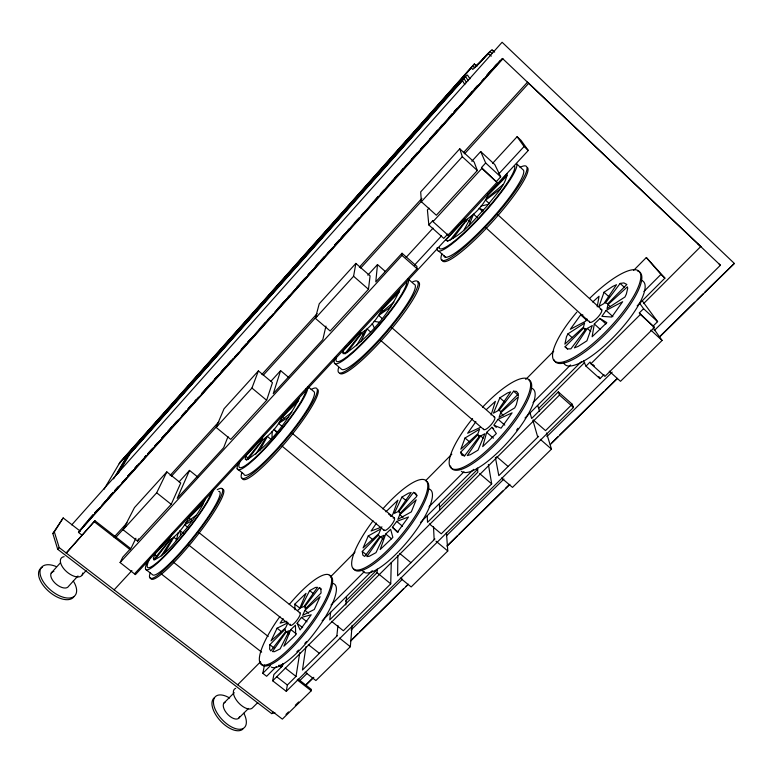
<?xml version="1.0" encoding="UTF-8"?>
<svg xmlns="http://www.w3.org/2000/svg" width="773" height="773" viewBox="0 0 773 773"><rect width="100%" height="100%" fill="white"/><g stroke="black" fill="none" stroke-linecap="round" stroke-linejoin="round"><path stroke-width="1.16" d="M397.882 555.545L397.602 575.846L434.948 538.936M492.614 163.316L517.098 136.695L521.07 140.406L528.288 150.464L135.42 574.619L120.105 562.551L402.008 255.419L402.037 253.235L416.908 266.424L416.995 268.704L134.579 573.769M331.549 621.347L343.338 630.739L390.732 583.828L391.264 562.531M271.99 437.682L272.173 431.373M263.564 435.228L261.757 438.793L261.641 439.914L262.25 440.195C271.043 434.059 279.179 424.976 282.937 414.927M500.604 412.966L499.087 417.362L514.692 407.912L516.296 404.81L518.393 396.742L500.604 412.966L503.107 415.14M269.835 644.701L269.622 649.098L270.811 650.924L285.652 631.57L285.189 629.212L269.835 644.701L274.405 648.286M330.641 612.293L329.733 619.907L377.06 572.696L377.234 569.112M305.151 672.143L315.896 680.549L350.333 646.721L352.111 625.309M345.802 604.998L346.594 596.804M385.35 271.487L377.495 264.569L375.775 281.874L402.037 253.235M466.129 221.687L464.37 220.083L446.069 239.833L447.461 241.041C463.819 234.093 474.931 218.633 486.99 206.14C494.208 196.004 505.204 186.573 507.214 173.838L488.43 194.11C483.985 204.816 474.873 214.45 464.979 220.489L464.37 220.083L464.563 218.807M336.844 635.995L337.956 625.444M368.47 289.257L370.083 275.864L355.86 263.4L319.23 303.799L315.355 318.312L330.168 331.018L368.47 289.257L353.59 276.261L355.86 263.4M80.324 531.225L63.183 517.939L54.323 531.863L59.192 547.603L282.358 719.122L311.239 690.791L311.422 689.468L298.088 679.071M261.757 438.793L245.669 456.157L245.244 459.152L246.664 460.032C269.362 445.354 287.131 422.126 299.383 398.172L282.899 415.971M305.963 646.682L302.465 670.046L337.221 635.686M282.928 663.659L282.531 665.901L273.864 674.539L272.676 680.8L286.281 691.342L287.353 685.013L296.02 676.423L299.779 652.625M594.311 323.974L592.128 336.757L606.844 322.641L599.983 318.505L594.311 323.974L600.254 329.385M597.229 306.852L599.046 296.243L592.698 302.001M399.767 514.683L397.824 519.417L411.342 511.861L416.164 499.812L399.767 514.683L403.071 517.427M276.396 666.519L266.627 676.288L262.801 673.331L264.501 665.08M155.875 551.922L153.344 558.27L153.943 559.961C167.77 554.019 176.292 539.564 186.264 528.78C193.269 518.963 201.83 509.504 205.531 497.841M325.945 326.071L322.824 339.598L273.265 393.621L280.618 370.644L288.918 377.62M176.215 540.752L178.273 532.626M172.418 533.38L169.654 538.211L169.529 540.221C178.389 534.481 185.51 525.002 189.887 515.407M486.7 432.349L482.7 446.61L496.363 433.537L491.976 427.276L486.7 432.349L493.425 438.175M304.939 610.332L302.63 615.356L314.292 609.491L320.08 596.679L304.939 610.332L308.62 613.25M359.793 332.97L342.661 351.464L343.077 353.628L345.434 353.57C368.228 337.608 388.568 315.181 399.902 289.672L382.326 308.64C377.495 318.515 369.755 328.612 360.015 333.752L360.324 331.366M266.646 400.279L272.473 382.654L258.404 370.885L224.015 408.82L216.131 427.421L230.76 439.393L266.646 400.279L251.94 388.046L258.404 370.885M604.022 292.252L599.017 306.456L603.935 303.547L616.487 284.725L612.709 286.425L604.022 292.252L608.931 296.745M385.737 534.017L380.161 549.555L392.858 537.419L390.655 529.302L385.737 534.017L391.573 538.829M228.006 436.561L223.677 447.683L177.21 498.334L189.52 470.409L197.724 477.009M469.047 225.233L473.53 214.131L477.559 217.802M499.86 397.824L493.474 413.149L497.696 410.869L510.615 391.872L507.465 393.003L499.86 397.824L504.721 402.076M290.832 629.589L283.875 646.218L295.701 634.942L295.421 625.202L290.832 629.589L296.407 633.976M171.2 504.334L180.737 483.019L166.833 471.888L134.473 507.581L123.071 529.756L137.526 541.061L171.2 504.334L156.687 492.797L166.833 471.888M401.921 497.097L394.317 513.378L397.94 511.649L411.149 492.536L408.559 493.164L401.921 497.097L406.434 500.865M137.526 541.061L138.551 538.907M135.903 538.24L131.226 547.931L122.733 557.188L120.105 562.551M360.836 341.695L367.078 328.911L370.625 331.975M309.654 590.601L300.997 607.704L304.069 606.476L317.519 587.296L315.423 587.47L309.654 590.601L313.229 593.461M567.952 333.849L566.483 336.738L564.879 344.14L583.451 327.124L584.591 323.085L567.952 333.849L572.059 337.559M464.138 229.803L471.627 215.928M465.037 438.001L460.843 449.21L477.956 433.614L479.55 429.208L465.037 438.001L469.926 442.204M259.602 450.649L267.381 436.407L270.888 439.296M368.267 535.931L363.078 547.941L378.867 533.621L380.867 528.887L368.267 535.931L372.808 539.66M94.944 520.731L66.265 553.033L94.944 520.731L130.685 548.588M118.298 473.298L130.077 453.751L462.476 80.634L464.834 84.624M113.602 478.902L124.511 460.273A8.745 0.667 -50.3 0 1 131.632 451.181L460.524 81.696A9.885 0.812 -48.5 0 1 467.51 75.058L469.974 78.856M116.172 475.318L126.047 458.437A6.551 0.502 -50.3 0 1 130.647 452.572L461.268 81.165A7.411 0.609 -48.5 0 1 465.771 76.885L468.254 80.778M117.535 473.791L127.303 457.065L130.366 453.162L460.621 82.189L464.158 78.749L466.544 82.701M356.479 345.705L365.387 330.477M164.697 552.792L173.809 537.303L176.408 539.351M82.228 535.322L78.479 532.423L93.398 515.069M103.988 489.348L120.105 462.128L474.313 63.956L476.864 66.362M277.101 628.188L271.043 640.875L285.643 627.724L287.991 622.719L277.101 628.188L281.594 631.725M255.747 454.147L265.873 437.789M274.927 712.677L271.681 713.624L57.695 549.274L52.844 533.525L63.183 517.939M161.277 555.845L172.466 538.51M606.109 310.427L601.877 316.35L611.752 317.056L622.661 301.712L606.109 310.427L612.883 316.63M587.036 318.949L585.509 321.278L570.3 329.288L580.687 314.853L582.929 315.007M498.063 419.285L493.792 425.208L501.078 428.165L512.093 412.85L498.063 419.285L504.779 425.131M587.354 328.399L574.368 347.879L578.059 346.449L586.91 340.816L592.282 325.568L587.354 328.399L590.736 331.472M396.704 521.417L392.404 527.312L397.39 532.249L408.492 516.992L396.704 521.417L402.52 526.239M480.651 435.943L467.307 455.568L470.351 454.717L478.033 450.157L484.884 433.74L480.651 435.943L483.164 438.107M376.509 523.108L371.098 531.012L381.988 526.925M301.422 617.405L297.103 623.28L300.069 629.956L311.21 614.777L301.422 617.405L306.978 621.821M380.509 536.868L366.866 556.599L369.33 556.26L375.987 552.637L384.113 535.235L380.509 536.868L382.993 538.916M283.198 618.719L280.126 623.135L286.928 621.308M286.329 631.783L272.463 651.571L274.405 651.687L280.135 648.895L289.382 630.642L286.329 631.783L289.102 633.957M452.949 238.577L467.211 219.426L469.887 221.851M347.087 352.652L361.667 333.279L363.436 334.796M620.149 283.43L605.356 303.074L607.887 303.605L626.835 284.483L623.859 282.908L620.149 283.43L624.294 287.256M247.94 459.481L262.772 439.953M513.601 391.177L498.856 410.627L499.947 410.763L500.653 411.806L518.432 393.872L516.48 391.389L513.601 391.177L518.538 395.515M398.858 511.62L413.536 492.372L415.681 493.242L416.705 496.508L400.008 513.359L398.858 511.62L400.704 513.156M154.89 559.749L169.915 540.114L171.635 541.467M319.375 587.606L320.863 589.045L321.075 593.007L305.354 608.863L304.775 606.641L319.375 587.606L321.191 589.065M475.897 421.652L467.646 433.238L480.574 427.305M450.07 240.19L466.051 220.102M344.874 353.59L360.769 333.685M246.326 459.819L262.105 440.127M153.808 559.565L169.461 540.085M52.844 533.525L54.323 531.863M119.641 462.921L472.815 65.937L474.187 67.493A13.933 1.14 -48.3 0 0 481.173 61.048L485.463 56.342A8.899 0.744 -48.3 0 1 490.246 51.897L492.188 53.453M119.177 463.703L471.308 67.927L472.554 69.367A16.436 1.343 -48.3 0 0 480.806 61.763L485.164 56.97A6.348 0.531 -48.3 0 1 488.575 53.801L491.299 56.149M71.744 524.877L502.102 42.264L734.35 263.448L659.533 337.086M57.695 549.274L59.192 547.603M88.963 519.321L92.992 514.828M94.606 513.03L97.823 509.426M107.495 498.633L113.138 492.343M114.742 490.546L117.969 486.942M127.642 476.149L132.473 470.747M134.888 468.051L137.304 465.356M144.561 457.258L146.165 455.461M147.778 453.664L151.808 449.161M155.035 445.567L157.45 442.871M161.48 438.368L166.311 432.977M167.925 431.17L171.954 426.677M174.369 423.981L176.785 421.275M182.428 414.985L186.457 410.482M188.071 408.685L191.289 405.091M194.516 401.487L196.12 399.689M201.763 393.399L211.435 382.596M214.652 379.002L216.266 377.205M221.097 371.803L225.938 366.412M227.542 364.614L230.769 361.01M241.244 349.319L246.075 343.917M247.689 342.12L250.916 338.526M258.974 329.53L265.419 322.331M267.835 319.636L270.25 316.94M277.497 308.842L284.754 300.745M287.971 297.151L289.585 295.344M296.842 287.256L304.9 278.261M308.118 274.657L309.731 272.859M315.374 266.569L319.404 262.066M321.008 260.269L324.235 256.675M327.452 253.071L329.066 251.273M334.709 244.973L339.54 239.582M341.154 237.784L344.371 234.18M347.599 230.586L349.212 228.789M354.044 223.387L358.875 217.996M361.3 215.29L363.716 212.594M372.576 202.7L378.219 196.4M380.635 193.704L383.852 190.11M391.911 181.114L398.356 173.915M400.781 171.22L403.197 168.514M411.255 159.528L417.7 152.329M420.918 148.725L422.531 146.928M429.778 138.831L437.837 129.845M441.064 126.241L442.678 124.443M449.123 117.245L452.34 113.65M453.954 111.853L457.181 108.249M467.655 96.557L472.487 91.166M474.1 89.359L477.318 85.764M486.99 74.971L491.821 69.57M494.237 66.874L496.653 64.178M83.523 525.746L93.175 514.973M94.779 513.175L98.799 508.682M102.017 505.098L113.283 492.527M114.887 490.729L118.916 486.236M122.134 482.652L126.154 478.158M127.758 476.361L133.391 470.071M135.004 468.283L139.024 463.79M141.44 461.095L146.261 455.712M147.875 453.915L153.498 447.625M155.112 445.828L159.132 441.344M161.547 438.649L166.369 433.257M167.983 431.46L178.437 419.787M181.655 416.203L186.486 410.811M188.09 409.014L198.545 397.341M201.763 393.747L218.662 374.895M221.068 372.2L233.137 358.73M234.75 356.933L238.77 352.449M241.186 349.754L253.244 336.284M254.858 334.487L258.076 330.892M260.491 328.206L273.362 313.838M274.966 312.041L278.183 308.446M280.599 305.75L298.291 286M300.707 283.305L306.34 277.024M307.944 275.227L312.775 269.835M314.379 268.038L318.408 263.554M320.814 260.859L332.883 247.389M334.496 245.592L337.714 241.997M340.932 238.413L352.99 224.943M354.604 223.146L357.822 219.551M361.039 215.957L373.108 202.487M374.712 200.7L377.929 197.105M380.345 194.41L392.413 180.94M394.819 178.244L398.037 174.659M400.453 171.964L412.521 158.494M414.125 156.697L417.343 153.102M418.956 151.305L432.629 136.048M434.242 134.251L437.46 130.656M439.064 128.859L452.736 113.592M454.35 111.795L457.568 108.21M459.172 106.413L472.815 91.185M474.39 89.426L478.323 85.03M481.473 81.523L483.84 78.885M486.99 75.368L500.373 60.429M95.002 513.282L99.843 507.871M101.437 506.093L113.544 492.585M115.129 490.816L119.989 485.386M121.574 483.618L126.443 478.187M128.018 476.429L146.59 455.703M148.145 453.964L166.736 433.209M168.282 431.489L179.636 418.821M181.162 417.111L186.882 410.724M188.409 409.014L199.782 396.327M201.299 394.636L219.928 373.842M221.426 372.171L240.074 351.348M241.562 349.696L273.12 314.476M274.579 312.843L360.16 217.319M361.551 215.764L502.479 58.468L502.894 58.806L78.479 532.423M79.542 530.616L502.527 58.516L720.417 265.236L654.267 330.554M51.221 573.025L60.545 562.657M459.771 148.783L420.686 191.897L421.372 201.724L436.349 215.232L477.337 170.543L474.139 162.021L459.771 148.783L462.302 156.716L477.337 170.543M77.938 575.982L68.594 586.272A10.957 5.788 40.2 0 1 54.806 582.871A10.957 5.788 40.2 0 1 53.878 571.411M114.066 537.138L127.062 522.838M170.108 475.463L218.846 421.826M261.892 374.451L317.123 313.664M359.358 267.187L421.903 198.352M463.327 152.764L527.495 82.151L700.792 246.49L643.59 303.605M115.361 537.892L125.922 526.278M171.403 476.255L217.696 425.334M263.178 375.32L316.785 316.36M360.643 268.125L421.556 201.135M464.602 153.788L528.761 83.223M123.071 529.756L156.687 492.797M216.131 427.421L251.94 388.046M315.355 318.312L353.59 276.261M421.372 201.724L462.302 156.716M82.199 574.89L86.112 570.58M179.065 481.859L189.52 470.409M270.898 381.292L280.618 370.644M367.813 275.169L377.495 264.569M429.025 208.14L427.411 209.908L428.822 224.943L443.779 238.384L447.838 233.997L448.031 235.176L496.942 182.341L481.492 167.548L485.676 162.977L480.7 151.556L471.82 161.277M294.967 609.742L294.813 604.157L306.031 593.316L299.557 608.776L297.402 610.68M428.822 224.943L432.88 220.527L433.006 221.648L448.031 235.176M433.006 221.648L481.85 168.437L481.492 167.548M385.891 511.803L397.882 500.189L392.713 514.596L390.829 516.258M406.096 257.399L433.035 228.112M114.143 589.828L131.912 570.6M414.521 265.081L441.509 235.871M499.116 173.538L524.065 146.532L517.098 136.695M496.517 181.384L500.711 176.853L494.817 164.601L480.7 151.556M169.654 538.211L154.532 554.531L156.233 555.864M189.53 516.75L205.029 500.025M452.224 231.832L458.766 225.136M460.399 223.465L464.496 219.281M488.352 194.864L507.117 175.674M344.429 347.966L346.082 346.285M349.386 342.912L351.039 341.222M353.522 338.7L360.131 331.955M399.235 292.068L382.036 309.615L383.785 311.142M250.452 449.625L253.834 446.185M257.206 442.755L262.279 437.595M298.223 401.052L282.416 417.13L284.145 418.57M159.625 547.719L165.393 541.873M168.688 538.53L170.34 536.858M203.425 503.329L188.883 518.074L191.453 520.113M330.39 576.977L355.02 552.077M425.517 480.796L451.838 454.176M525.727 379.466L553.758 351.126M633.589 270.405L646.325 257.525L664.915 278.116L637.155 305.866M362.286 551.42L378.586 534.974L379.62 536.839L364.682 556.434L362.846 555.159L362.286 551.42L366.904 555.198M477.859 434.803L478.487 435.924L479.531 436.127L464.505 455.935L461.954 455.287L460.524 452.302L477.859 434.803L479.521 436.243M565.092 346.777L583.576 328.139L585.963 328.825L570.889 348.845L567.527 348.913L565.092 346.777L567.604 349.038M237.669 684.772L260.491 661.804M224.025 702.947L234.238 692.685M262.801 673.331L270.473 665.64M331.008 604.988L364.257 571.672M429.054 506.759L464.003 471.733M533.061 402.54L570.571 364.953M643.899 291.489L660.944 274.405L646.325 257.525M322.109 620.816L372.306 570.638M420.493 522.461L473.627 469.346M525.012 417.98L581.393 361.609M280.734 665.911L282.445 664.21M345.628 601.123L377.214 569.585M439.537 507.349L477.956 468.989M538.578 408.463L584.678 362.431M286.281 691.342L573.479 407.487L572.204 404.221L558.309 391.892L531.66 418.473L530.065 412.927M604.051 374.615L599.935 378.683L585.973 366.131L590.079 362.035L590.91 363.754L604.94 376.383L654.48 327.423L639.329 312.93L643.571 308.707L639.686 303.335M272.676 680.8L559.478 395.071L558.309 391.892M590.91 363.754L640.402 314.456L639.329 312.93M238.954 717.972L248.539 708.426M257.747 702.609L252.607 707.72A13.015 6.445 46.9 0 1 238.103 702.299A13.015 6.445 46.9 0 1 235.678 688.347M538.636 436.272L498.807 475.646L495.387 457.442M488.381 464.447L491.696 483.898L441.257 533.824L429.353 523.891M572.204 404.221L545.525 430.629L533.389 419.99M653.349 325.848L657.601 321.645L642.45 301.074M299.499 680.907L307.229 673.273M351.039 630.014L402.578 579.112M446.388 535.844L503.938 479.009M546.888 436.59L612.177 372.122M271.681 713.624L273.227 712.097M306.127 684.607L312.147 678.684M350.826 640.614L357.696 633.85M359.416 632.159L403.255 589.016M405.835 586.475L407.555 584.784M447.094 545.864L457.403 535.718M459.123 534.027L502.962 490.874M505.542 488.343L508.982 484.961M551.961 442.658L557.971 436.735M559.691 435.044L603.529 391.901M605.249 390.21L617.279 378.364M659.398 336.912L694.647 302.224M697.227 299.682L703.237 293.759M704.957 292.068L734.35 263.448M306.079 684.926L313.819 677.303M350.797 640.914L408.424 584.214M447.123 546.125L509.9 484.342M550.318 444.562L617.395 378.557M446.417 532.52L447.78 550.985L411.168 586.949L400.317 578.069M546.492 433.006L551.487 449.103L512.499 487.396L501.542 477.994M653.137 327.849L662.084 340.449L620.487 381.311L609.259 371.185M285.971 714.426L288.522 711.923M295.305 705.276L298.697 701.942M486.594 409.381L495.377 401.342L491.116 414.985M608.061 304.581L627.386 286.86L627.715 288.261L626.362 294.04L624.961 296.996L607.018 308.591L608.061 304.581L609.742 306.118M486.681 198.429L503.03 184.612M379.891 313.625L393.921 302.185M279.865 421.517L291.827 412.193M500.237 189.056L485.579 200.159L489.599 203.84M185.974 522.799L196.1 515.34M390.829 306.891L378.673 315.452L382.21 318.534M288.493 417.12L278.56 423.44L282.058 426.338M192.564 520.451L184.592 524.78L188.052 527.524M481.028 206.053L488.478 204.314M374.093 321.346L378.992 322.148M483.473 210.092L479.096 208.275L483.135 211.957M487.734 193.801L488.43 194.11M276.56 676.636L287.353 685.013M285.227 667.998L296.02 676.423M280 664.973L281.903 666.452M94.335 521.785L130.154 549.69M161.335 573.991L261.67 652.17M278.551 665.321L281.353 667.495M297.228 679.873L311.239 690.791M146.194 569.769L152.909 574.996A53.385 7.933 -51.2 0 0 194.844 535.09A53.385 7.933 -51.2 0 0 218.701 491.377M173.287 562.106L268.192 636.469M188.863 545.149L290.532 625.415M308.33 644.634L319.384 653.349M183.452 533.38L179.983 530.645L180.65 535.621M297.103 623.28L302.678 627.686M304.775 606.641L306.601 608.09M339.54 638.14L350.333 646.721M294.813 604.157L300.146 608.399M198.845 532.529L299.934 612.747M474.313 63.956L475.656 65.608A11.421 0.937 -48.3 0 0 481.55 60.333L484.758 56.787A11.44 0.947 -48.3 0 1 492.072 49.994L494.672 52.11M377.06 572.696L390.732 583.828M237.147 468.651L243.872 474.12A54.313 8.561 -50.2 0 0 283.053 441.953A54.313 8.561 -50.2 0 0 314.08 391.756L308.272 386.877M245.669 456.157L248.259 458.263M399.786 553.497L410.956 562.686M282.174 446.214L384.065 530.297M277.459 432.223L273.951 429.324L276.608 432.349M392.404 527.312L398.24 532.143M291.865 432.996L394.462 518.103M388.587 514.045L391.283 516.277M435.972 541.168L447.78 550.985M413.536 492.372L417.198 495.454M334.719 363.426L341.521 369.223A55.994 9.131 -49.2 0 0 386.635 331.028A55.994 9.131 -49.2 0 0 414.038 284.164L408.173 278.985M479.618 473.578L491.696 483.898M342.661 351.464L345.28 353.696M460.524 452.302L464.67 455.848M496.72 456.679L508.112 466.496M380.703 340.429L483.85 429.633M494.633 425.933L496.314 427.392M491.976 427.276L493.657 428.735M391.669 327.568L494.585 417.053M540.317 439.344L551.487 449.103M402.008 255.419L416.995 268.704M559.478 395.071L573.479 407.487M438.822 251.177L445.702 257.332M446.069 239.833L447.838 241.418M592.707 364.392L594.447 365.967M697.855 243.824L700.792 246.49M719.132 264.076L720.417 265.236M583.576 328.139L585.258 329.656M485.425 227.33L589.615 322.032M580.687 314.853L587.2 320.766M497.474 214.43L601.771 309.77M599.983 318.505L605.935 323.926M650.827 330.09L662.084 340.449M485.676 162.977L500.711 176.853M643.571 308.707L657.601 321.645M481.85 168.437L496.942 182.341M640.402 314.456L654.48 327.423M524.065 146.532L528.288 150.464M660.944 274.405L664.915 278.116M492.072 49.994L493.541 51.385M598.891 376.538L599.935 378.683M583.557 360.962L585.973 366.131M372.238 323.491L374.19 327.694M382.026 307.934L382.326 308.64M537.795 405.68L539.554 411.352M532.877 420.241L537.737 437.093M477.299 468.023L477.898 472.11L427.517 522.355L427.256 515.707M439.354 504.073L439.731 510.025M433.489 526.519L434.155 539.651M82.711 573.025A13.45 6.918 40.3 0 1 66.7 571.759A13.45 6.918 40.3 0 1 64.14 556.676M73.937 596.679A21.905 11.634 40.2 0 1 47.733 590.446A21.905 11.634 40.2 0 1 42.467 567.131M73.3 581.006A21.915 11.605 40.2 0 1 66.294 597.915A21.915 11.605 40.2 0 1 40.727 576.416A21.915 11.605 40.2 0 1 56.033 566.483M239.582 716.629A10.609 5.392 47.1 0 1 227.987 714.658A10.609 5.392 47.1 0 1 225.194 702.145M242.983 728.968A21.19 10.841 47.1 0 1 220.498 720.987A21.19 10.841 47.1 0 1 214.102 697.951M243.872 713.286A21.2 10.803 47.1 0 1 235.968 728.746A21.2 10.803 47.1 0 1 213.754 704.937A21.2 10.803 47.1 0 1 229.61 698.009M299.267 612.776A7.904 2.029 -52.4 0 1 296.561 620.7A7.904 2.029 -52.4 0 1 290.204 624.149M289.257 604.505A56.207 14.426 -52.4 0 1 330.409 587.49A56.207 14.426 -52.4 0 1 272.328 662.277A56.207 14.426 -52.4 0 1 279.923 616.516M333.153 583.538A52.129 13.759 -52.4 0 1 315.896 630.99A52.129 13.759 -52.4 0 1 271.362 667.099M306.417 641.648A49.491 13.064 -52.4 0 1 304.842 643.436M298.542 650.122A49.491 13.064 -52.4 0 1 296.842 651.794M329.288 575.431A56.187 14.484 -52.4 0 1 305.876 632.179A56.187 14.484 -52.4 0 1 260.482 661.872M213.474 489.29A53.463 7.595 -51.1 0 1 171.306 549.294A53.463 7.595 -51.1 0 1 147.981 560.696M222.238 489.125A57.463 8.6 -51.2 0 1 193.511 540.172A57.463 8.6 -51.2 0 1 150.638 577.74M217.242 489.734A57.482 8.542 -51.2 0 1 192.603 538.955A57.482 8.542 -51.2 0 1 150.271 572.754M211.754 491.232A50.757 7.208 -51.1 0 1 170.562 549.419A50.757 7.208 -51.1 0 1 150.542 557.12M393.109 518.016A8.03 2.184 -50.7 0 1 391.225 525.263A8.03 2.184 -50.7 0 1 383.91 529.602M382.838 508.876A57.134 15.537 -50.8 0 1 426.58 492.971A57.134 15.537 -50.8 0 1 365.561 567.45A57.134 15.537 -50.8 0 1 373.05 520.809M429.324 489.106A52.989 14.813 -50.8 0 1 408.086 540.781A52.989 14.813 -50.8 0 1 362.421 570.484M427.266 481.792A57.125 15.595 -50.8 0 1 399.96 538.984A57.125 15.595 -50.8 0 1 353.396 568.358M307.76 386.906A54.39 8.194 -50.2 0 1 267.68 445.683A54.39 8.194 -50.2 0 1 238.992 461.732M317.858 389.544A58.458 9.276 -50.3 0 1 284.551 443.634A58.458 9.276 -50.3 0 1 242.307 478.168M311.161 389.495A58.477 9.208 -50.2 0 1 286.29 439.209A58.477 9.208 -50.2 0 1 241.843 472.863M305.963 388.964A51.636 7.778 -50.2 0 1 268.618 443.963A51.636 7.778 -50.2 0 1 240.21 461.008M600.312 309.509A8.667 2.445 -46.7 0 1 597.742 317.317A8.667 2.445 -46.7 0 1 589.509 321.249M589.664 298.359A61.618 17.412 -46.7 0 1 639.29 284.242A61.618 17.412 -46.7 0 1 568.783 359.899A61.618 17.412 -46.7 0 1 576.822 312.128M641.03 280.203A57.144 16.6 -46.6 0 1 616.651 333.849A57.144 16.6 -46.6 0 1 563.585 362.643M637.493 270.956A61.608 17.479 -46.7 0 1 610.979 328.535A61.608 17.479 -46.7 0 1 554.135 359.889M437.276 247.592A58.748 9.218 -48 0 0 477.598 219.996A58.748 9.218 -48 0 0 516.557 163.75L523.408 170.108A58.661 9.624 -47.9 0 1 487.299 223.745A58.661 9.624 -47.9 0 1 443.924 255.573M527.659 167.818A63.135 10.436 -47.9 0 1 488.865 225.619A63.135 10.436 -47.9 0 1 442.088 259.767M520.055 167.326A63.154 10.358 -47.9 0 1 491.522 220.344A63.154 10.358 -47.9 0 1 441.934 253.863M514.499 165.963A55.772 8.745 -48 0 1 479.946 216.749A55.772 8.745 -48 0 1 439.083 247.379M493.879 416.956A8.271 2.329 -48.8 0 1 491.222 424.609A8.271 2.329 -48.8 0 1 483.531 429.083M482.497 407.265A58.854 16.562 -48.8 0 1 529.283 392.24A58.854 16.562 -48.8 0 1 463.858 466.989A58.854 16.562 -48.8 0 1 472.593 418.579M532.075 388.394A54.583 15.789 -48.8 0 1 510.769 438.764A54.583 15.789 -48.8 0 1 461.346 471.269M517.949 428.29A51.82 14.987 -48.8 0 1 516.596 430.117M528.413 379.591A58.845 16.619 -48.8 0 1 501.397 437.972A58.845 16.619 -48.8 0 1 450.504 465.945M408.646 280.232A56.071 8.745 -49.2 0 1 367.03 338.854A56.071 8.745 -49.2 0 1 335.192 357.503M417.922 281.894A60.265 9.904 -49.1 0 1 388.529 332.4A60.265 9.904 -49.1 0 1 339.888 373.436M412.685 281.874A60.284 9.836 -49.2 0 1 385.669 333.327A60.284 9.836 -49.2 0 1 338.642 367.523M406.724 282.309A53.24 8.3 -49.2 0 1 368.122 336.98A53.24 8.3 -49.2 0 1 336.593 356.73"/></g></svg>
